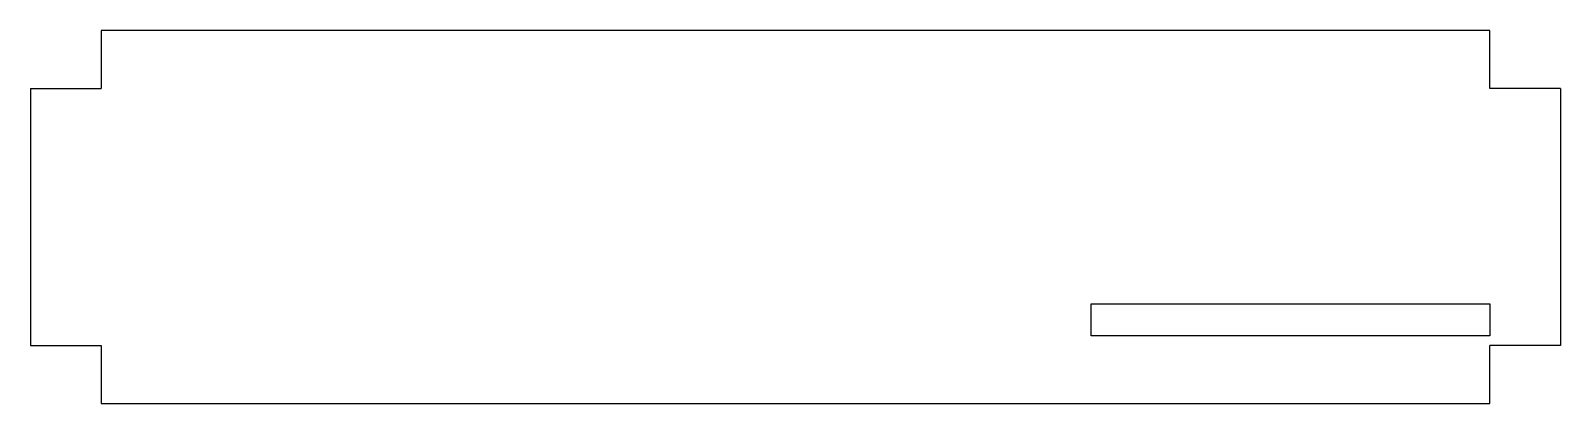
# Model space of a CAD drawing. Header units: millimetres. Extents: x -60 to 60, y -14 to 14.
import ezdxf

# ---------------------------------------------------------------- set-up
doc = ezdxf.new("R2010")
doc.units = ezdxf.units.MM

msp = doc.modelspace()

# ---------------------------------------------------------------- linework, layer by layer
at = {"color": 7, "linetype": 'Continuous', "lineweight": 25}
for p, q in [((54, 14.5), (-54, 14.5)), ((-54, 14.5), (-54, 10)), ((54, 10), (54, 14.5)), ((-59.5, 10), (-59.5, -10)), ((-59.5, 10), (-54, 10)), ((59.5, 10), (54, 10)), ((59.5, 10), (59.5, -10)), ((23, -6.75), (54, -6.75)), ((23, -9.25), (23, -6.75)), ((54, -6.75), (54, -9.25)), ((54, -9.25), (23, -9.25)), ((-59.5, -10), (-54, -10)), ((-54, -10), (-54, -14.5)), ((59.5, -10), (54, -10)), ((54, -14.5), (54, -10)), ((-54, -14.5), (54, -14.5))]:
    msp.add_line(p, q, dxfattribs=at)

doc.saveas('drawing.dxf')
